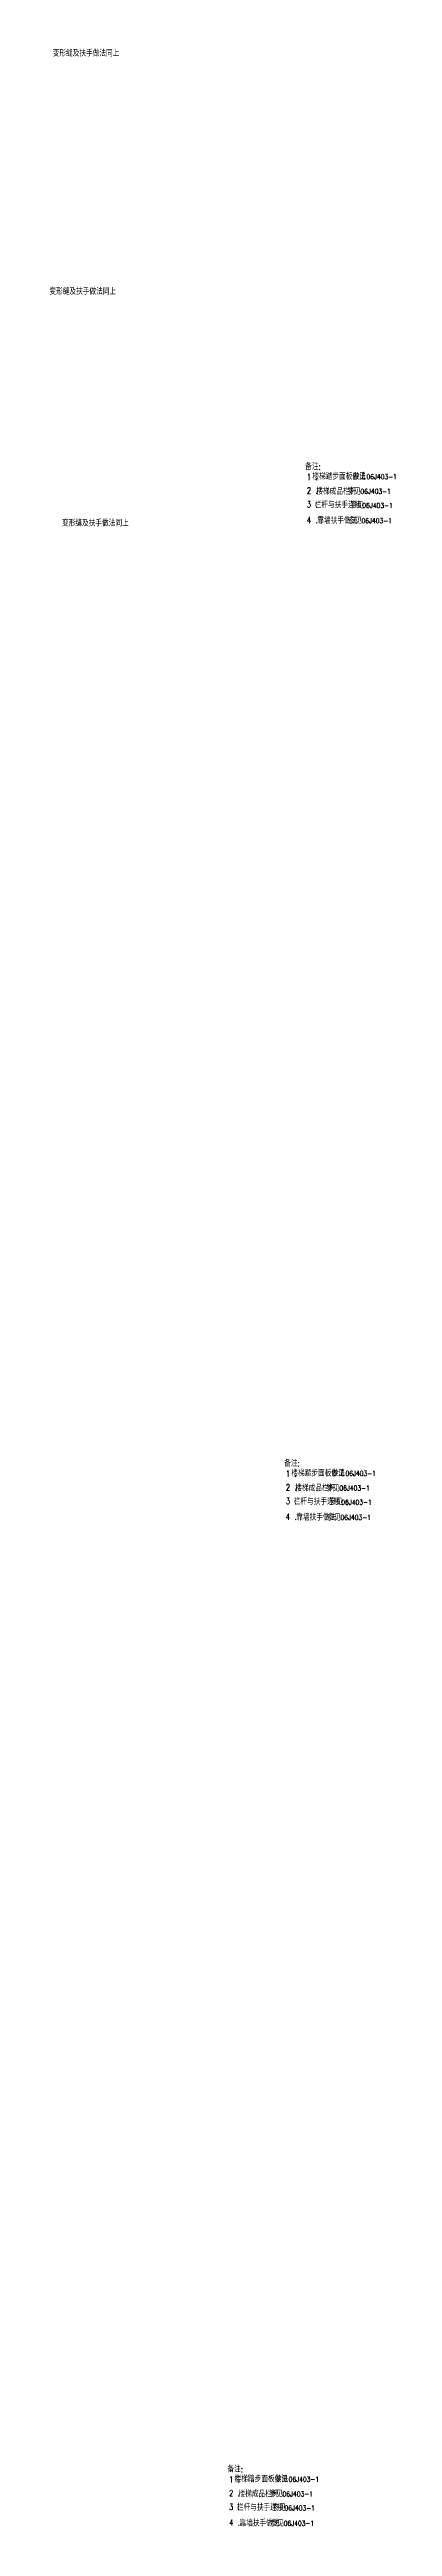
# Model space of a CAD drawing. Extents: x 1922674 to 2277828, y 3052116 to 4032933.
# Drawn here: x 2171431 to 2185295, y 3828485 to 3928892 of the extents above; entities that cross this region are included whole.
import ezdxf

# ---------------------------------------------------------------- set-up
doc = ezdxf.new("R2010")
doc.units = 0
doc.header["$LTSCALE"] = 2
doc.layers.add('PUB_DIM', color=3, linetype='CONTINUOUS')
doc.styles.add('_ST64F', font='txt.shx', dxfattribs={"bigfont": 'hztxt.shx'})

msp = doc.modelspace()

# ---------------------------------------------------------------- texts
at = {"layer": 'PUB_DIM', "style": '_ST64F', "width": 0.8}
for s, height, p in [('变形缝及扶手做法同上', 250, (2171552, 3928613)), ('变形缝及扶手做法同上', 250, (2171421, 3918958)), ('备注:', 250, (2181771, 3911858)), ('2 .', 250, (2181836, 3910887)), ('1 .', 250, (2181836, 3911439)), ('楼梯踏步面板做法', 250, (2182060, 3911456)), ('楼梯成品栏杆', 250, (2182218, 3910853)), ('参见   ', 250, (2183475, 3910849, -1895)), ('参见   ', 250, (2183690, 3911452, -1895)), ('06J403-1', 199.7, (2184001, 3910880, -1895)), ('06J403-1', 199.7, (2184247, 3911475, -1895)), ('3 .', 250, (2181836, 3910332)), ('4 .', 250, (2181836, 3909696)), ('栏杆与扶手连接', 250, (2182152, 3910306)), ('靠墙扶手做法', 250, (2182259, 3909668)), ('参见   ', 250, (2183516, 3909662, -1895)), ('参见   ', 250, (2183593, 3910295, -1895)), ('06J403-1', 199.7, (2184047, 3909691, -1895)), ('06J403-1', 199.7, (2184078, 3910308, -1895)), ('变形缝及扶手做法同上', 250, (2171932, 3909568)), ('备注:', 250, (2180920, 3871454)), ('2 .', 250, (2180986, 3870483)), ('1 .', 250, (2180986, 3871035)), ('楼梯踏步面板做法', 250, (2181209, 3871052)), ('楼梯成品栏杆', 250, (2181368, 3870449)), ('参见   ', 250, (2182624, 3870445, -1895)), ('参见   ', 250, (2182840, 3871049, -1895)), ('06J403-1', 199.7, (2183397, 3871071, -1895)), ('3 .', 250, (2180986, 3869928)), ('栏杆与扶手连接', 250, (2181302, 3869903)), ('参见   ', 250, (2182742, 3869891, -1895)), ('06J403-1', 199.7, (2183150, 3870476, -1895)), ('06J403-1', 199.7, (2183228, 3869904, -1895)), ('4 .', 250, (2180986, 3869293)), ('靠墙扶手做法', 250, (2181408, 3869265)), ('参见   ', 250, (2182666, 3869258, -1895)), ('06J403-1', 199.7, (2183196, 3869287, -1895)), ('备注:', 250, (2178622, 3830681)), ('楼梯踏步面板做法', 250, (2178911, 3830279)), ('参见   ', 250, (2180542, 3830276, -1895)), ('2 .', 250, (2178688, 3829710)), ('1 .', 250, (2178688, 3830262)), ('楼梯成品栏杆', 250, (2179070, 3829676)), ('参见   ', 250, (2180326, 3829672, -1895)), ('06J403-1', 199.7, (2180853, 3829703, -1895)), ('06J403-1', 199.7, (2181099, 3830298, -1895)), ('3 .', 250, (2178688, 3829155)), ('4 .', 250, (2178688, 3828520)), ('栏杆与扶手连接', 250, (2179004, 3829129)), ('靠墙扶手做法', 250, (2179110, 3828492)), ('参见   ', 250, (2180368, 3828485, -1895)), ('参见   ', 250, (2180444, 3829118, -1895)), ('06J403-1', 199.7, (2180898, 3828514, -1895)), ('06J403-1', 199.7, (2180930, 3829131, -1895))]:
    msp.add_text(s, height=height, dxfattribs=at).set_placement(p)

doc.saveas('drawing.dxf')
